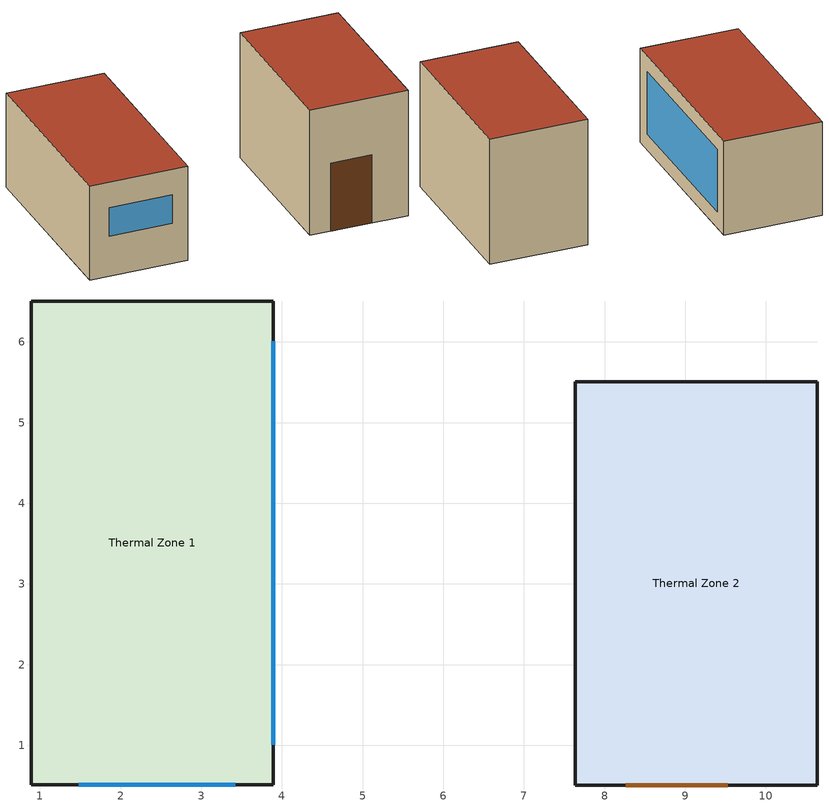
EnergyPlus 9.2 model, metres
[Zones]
Thermal Zone 1
 floor ground (ExtSlabCarpet 4in ClimateZone 1-8): 3.89,6.51 3.89,0.51 0.89,0.51 0.89,6.51 z0
 wall outside (ASHRAE 189.1-2009 ExtWall Mass ClimateZone 5): 3.89,0.51 3.89,6.51 0.89,6.51 0.89,0.51 3.89,0.51 z0:3
 window (ASHRAE 189.1-2009 ExtWindow ClimateZone 4-5): 3.89,1.01 3.89,6.01 z0.5:2.5; 1.48,0.51 3.42,0.51 z1.28:2.19
 roof outside (ASHRAE 189.1-2009 ExtRoof IEAD ClimateZone 2-5): 3.89,0.51 3.89,6.51 0.89,6.51 0.89,0.51 z3
Thermal Zone 2
 floor ground (ExtSlabCarpet 4in ClimateZone 1-8): 10.63,5.51 10.63,0.51 7.63,0.51 7.63,5.51 z0
 wall outside (ASHRAE 189.1-2009 ExtWall Mass ClimateZone 5): 10.63,5.51 7.63,5.51 7.63,0.51 10.63,0.51 10.63,5.51 z0:4
 door (Exterior Door): 8.26,0.51 9.53,0.51 z0:2.18
 roof outside (ASHRAE 189.1-2009 ExtRoof IEAD ClimateZone 2-5): 10.63,0.51 10.63,5.51 7.63,5.51 7.63,0.51 z4
[Building]
Building 1
[Site:Location]
Cuernavaca Matamoros Intl AP: Latitude {deg}=18.835; Longitude {deg}=-99.262; Time Zone {hr}=-6; Elevation {m}=1303.6
[Material] Thermal Absorptance=0.9
Name | Roughness | Thickness {m} | Conductivity {W/m-K} | Density {kg/m3} | Specific Heat {J/kg-K} | Solar Absorptance | Visible Absorptance
1/2IN Gypsum | Smooth | 0.0127 | 0.16 | 784.9 | 830 | 0.4 | 0.4
1IN Stucco | Smooth | 0.0253 | 0.6918 | 1858 | 837 | 0.92 | 0.92
8IN Concrete HW | MediumRough | 0.2033 | 1.7296 | 2243 | 837 | 0.65 | 0.65
F08 Metal surface | Smooth | 0.0008 | 45.28 | 7824 | 500 | 0.7 | 0.7
I01 25mm insulation board | MediumRough | 0.0254 | 0.03 | 43 | 1210 | 0.6 | 0.6
MAT-CC05 4 HW CONCRETE | Rough | 0.1016 | 1.311 | 2240 | 836.8 | 0.85 | 0.85
Metal Decking | MediumSmooth | 0.0015 | 45.006 | 7680 | 418.4 | 0.6 | 0.6
Roof Insulation [21] | MediumRough | 0.2105 | 0.049 | 265 | 836.8 | 0.7 | 0.7
Roof Membrane | VeryRough | 0.0095 | 0.16 | 1121.29 | 1460 | 0.7 | 0.7
Wall Insulation [40] | MediumRough | 0.0794 | 0.0432 | 91 | 837 | 0.5 | 0.5
[Material:NoMass]
CP02 CARPET PAD: Roughness=Smooth; Thermal Resistance {m2-K/W}=0.1; Thermal Absorptance=0.9; Solar Absorptance=0.8; Visible Absorptance=0.8
[WindowMaterial:Glazing]
Theoretical Glass [207]: Optical Data Type=SpectralAverage; Thickness {m}=0.003; Solar Transmittance at Normal Incidence=0.3311; Front Side Solar Reflectance at Normal Incidence=0.6189; Back Side Solar Reflectance at Normal Incidence=0; Visible Transmittance at Normal Incidence=0.44; Front Side Visible Reflectance at Normal Incidence=0.51; Back Side Visible Reflectance at Normal Incidence=0; Infrared Transmittance at Normal Incidence=0; Front Side Infrared Hemispherical Emissivity=0.9; Back Side Infrared Hemispherical Emissivity=0.9; Conductivity {W/m-K}=0.0133; Dirt Correction Factor for Solar and Visible Transmittance=1; Solar Diffusing=No
[Construction]
ASHRAE 189.1-2009 ExtRoof IEAD ClimateZone 2-5: Roof Membrane, Roof Insulation [21], Metal Decking
ASHRAE 189.1-2009 ExtWall Mass ClimateZone 5: 1IN Stucco, 8IN Concrete HW, Wall Insulation [40], 1/2IN Gypsum
ASHRAE 189.1-2009 ExtWindow ClimateZone 4-5: Theoretical Glass [207]
Exterior Door: F08 Metal surface, I01 25mm insulation board
ExtSlabCarpet 4in ClimateZone 1-8: MAT-CC05 4 HW CONCRETE, CP02 CARPET PAD
[Zone]
Thermal Zone 1; Thermal Zone 2
